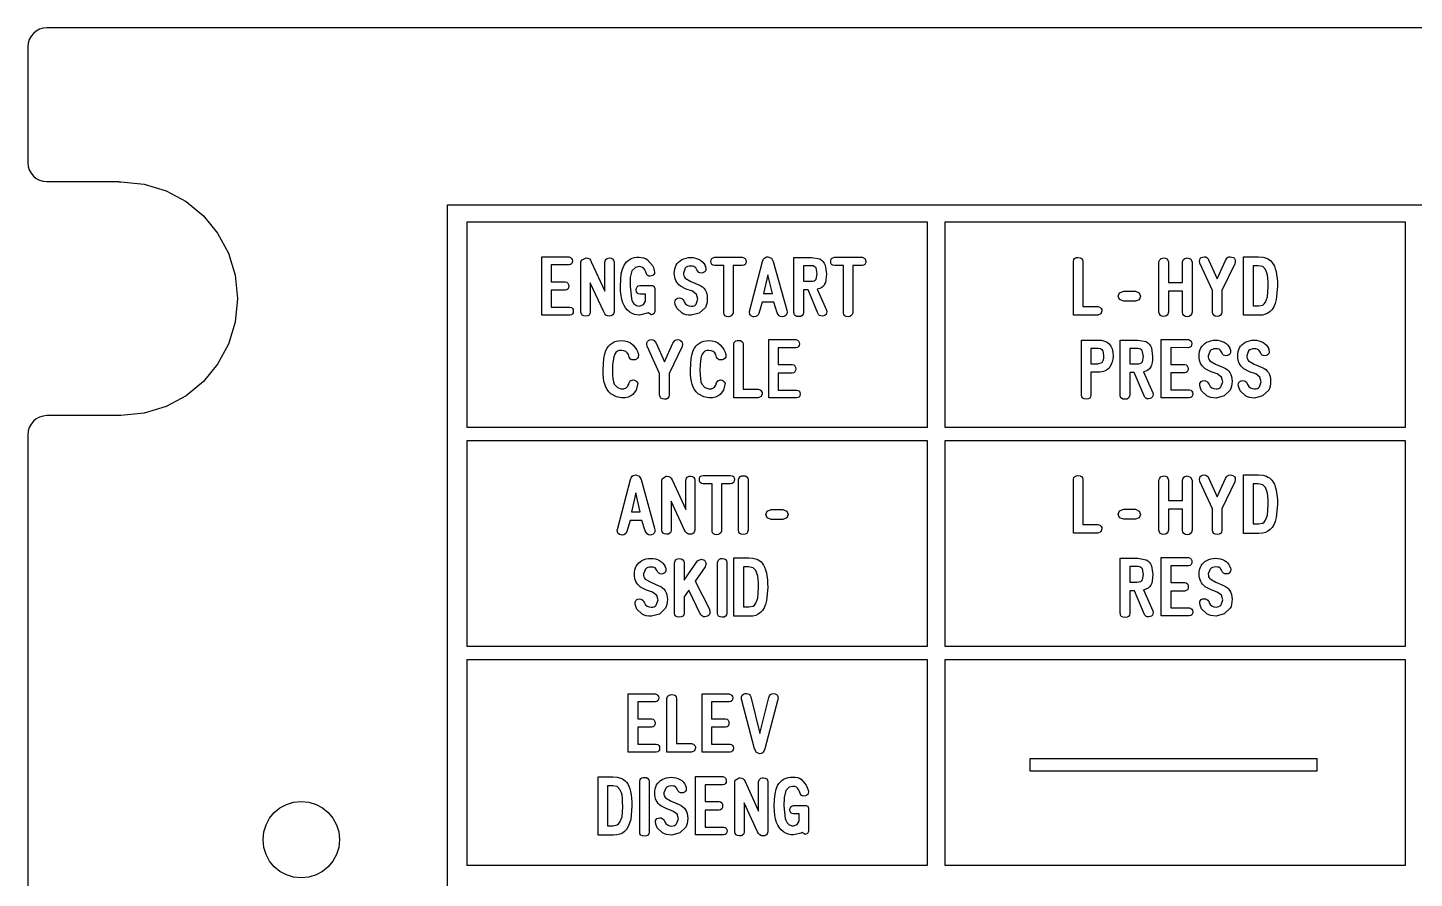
# Model space of a CAD drawing. Extents: x 80 to 225, y -79 to 78.
# Drawn here: x 80 to 152.5, y 33.9 to 78.4 of the extents above; entities that cross this region are included whole.
import ezdxf

# ---------------------------------------------------------------- set-up
doc = ezdxf.new("R2010")
doc.units = 0
doc.layers.add('LAYER_1', color=7, linetype='CONTINUOUS')

msp = doc.modelspace()

# ---------------------------------------------------------------- linework, layer by layer
at = {"layer": 'LAYER_1', "color": 250}
msp.add_lwpolyline([(223.9759, 78.3773), (80.9759, 78.3773), (80.7748, 78.3569), (80.5873, 78.2984), (80.4174, 78.2058), (80.2694, 78.0834), (80.1471, 77.935), (80.0547, 77.7649), (79.9963, 77.5772), (79.9759, 77.3758), (79.9758, 71.3342), (79.9962, 71.1328), (80.0546, 70.945), (80.147, 70.7749), (80.2693, 70.6265), (80.4174, 70.504), (80.5873, 70.4115), (80.7748, 70.3529), (80.9759, 70.3325), (84.7471, 70.3329), (84.7471, 70.3312), (84.8374, 70.3317), (86.0691, 70.2078), (87.2164, 69.8516), (88.2547, 69.2877), (89.1594, 68.5408), (89.9059, 67.6356), (90.4696, 66.5967), (90.8259, 65.4488), (90.9501, 64.2164), (90.8258, 62.9842), (90.4696, 61.8364), (89.9059, 60.7976), (89.1594, 59.8925), (88.2547, 59.1457), (87.2164, 58.5817), (86.0691, 58.2253), (84.8374, 58.101), (84.7474, 58.1024), (84.7471, 58.1014), (80.9759, 58.1014), (80.7748, 58.081), (80.5873, 58.0225), (80.4174, 57.9299), (80.2694, 57.8075), (80.1471, 57.6591), (80.0547, 57.489), (79.9963, 57.3013), (79.9759, 57.0999), (79.9758, -57.5)], dxfattribs=at)
for points in [[(101.9357, 69.1187), (203.0161, 69.1187), (203.0161, -69.3472), (101.9357, -69.3472), (101.9357, 69.1187)], [(102.9594, 68.2396), (127.0183, 68.2396), (127.0183, 57.4852), (102.9594, 57.4852), (102.9594, 68.2396)], [(127.9581, 68.2396), (152.0173, 68.2396), (152.0173, 57.4852), (127.9581, 57.4852), (127.9581, 68.2396)], [(102.9594, 56.7942), (127.0183, 56.7942), (127.0183, 46.04), (102.9594, 46.04), (102.9594, 56.7942)], [(127.9581, 56.7942), (152.0173, 56.7942), (152.0173, 46.04), (127.9581, 46.04), (127.9581, 56.7942)], [(102.9594, 45.3488), (127.0183, 45.3488), (127.0183, 34.5946), (102.9594, 34.5946), (102.9594, 45.3488)], [(127.9581, 45.3488), (152.0173, 45.3488), (152.0173, 34.5946), (127.9581, 34.5946), (127.9581, 45.3488)], [(132.399, 40.1754), (147.399, 40.1754), (147.399, 39.5255), (132.399, 39.5255), (132.399, 40.1754)]]:
    msp.add_lwpolyline(points, close=True, dxfattribs=at)
at = {"layer": 'LAYER_1', "color": 7}
for points in [[(106.8606, 63.3532), (106.8606, 66.4057), (108.2871, 66.4057), (108.3646, 66.3672), (108.4198, 66.3182), (108.4528, 66.2589), (108.4638, 66.1895), (108.4528, 66.1051), (108.4198, 66.0414), (108.3646, 65.9988), (108.2871, 65.9772), (107.3577, 65.9774), (107.3577, 65.1021), (108.0901, 65.1021), (108.169, 65.0777), (108.2254, 65.0304), (108.2593, 64.9602), (108.2706, 64.8672), (108.2593, 64.782), (108.2254, 64.7181), (108.1689, 64.6757), (108.09, 64.6549), (107.3577, 64.6552), (107.3577, 63.7701), (108.3298, 63.7701), (108.4073, 63.7508), (108.4627, 63.71), (108.4959, 63.6475), (108.507, 63.5634), (108.496, 63.4786), (108.4628, 63.4152), (108.4075, 63.3734), (108.3303, 63.3531), (106.8606, 63.3532)], [(110.0976, 63.5243), (109.3977, 65.042), (109.3977, 63.5134), (109.3804, 63.421), (109.3342, 63.3557), (109.2592, 63.3175), (109.1554, 63.3067), (109.0542, 63.3217), (108.9795, 63.3612), (108.9312, 63.4252), (108.9094, 63.5138), (108.9094, 66.1348), (108.9355, 66.2264), (109.1402, 66.3383), (109.1834, 66.3421), (109.2724, 66.3296), (109.3461, 66.2921), (109.4045, 66.2298), (109.4478, 66.1425), (110.1553, 64.6041), (110.1553, 66.1317), (110.1909, 66.2358), (110.2284, 66.2815), (110.2759, 66.3145), (110.3336, 66.3347), (110.4014, 66.3421), (110.494, 66.3297), (110.5649, 66.2905), (110.6141, 66.2245), (110.6416, 66.1316), (110.6417, 63.5134), (110.6079, 63.4148), (110.5726, 63.3694), (110.5276, 63.3364), (110.473, 63.3155), (110.409, 63.3067), (110.3034, 63.3153), (110.2163, 63.3544), (110.1477, 63.4241), (110.0976, 63.5243)], [(112.3739, 63.4517), (111.9715, 63.355), (111.8317, 63.365), (111.7004, 63.3951), (111.5776, 63.4451), (111.4636, 63.5152), (111.3421, 63.6179), (111.2408, 63.7326), (111.1595, 63.8592), (111.0981, 63.9976), (111.0443, 64.1812), (111.006, 64.3838), (110.983, 64.6055), (110.9754, 64.8463), (110.9861, 65.2097), (111.0183, 65.5122), (111.0719, 65.7536), (111.147, 65.9339), (111.2175, 66.0432), (111.2968, 66.1374), (111.385, 66.2163), (111.4821, 66.28), (111.588, 66.3285), (111.7028, 66.3618), (111.8264, 66.3799), (111.9588, 66.3827), (112.0783, 66.3728), (112.1869, 66.3507), (112.2847, 66.3161), (112.372, 66.2689), (112.6459, 65.9512), (112.7, 65.8431), (112.7445, 65.6937), (112.7597, 65.6008), (112.7499, 65.5313), (112.7202, 65.4751), (112.6707, 65.4324), (112.6014, 65.4031), (112.5175, 65.3904), (112.4546, 65.3985), (112.402, 65.4226), (112.3597, 65.4627), (112.3275, 65.5189), (112.2995, 65.6212), (112.2455, 65.7306), (112.1953, 65.8003), (112.1286, 65.8508), (112.0453, 65.8822), (111.9454, 65.8945), (111.7541, 65.8539), (111.5716, 65.6778), (111.482, 65.3193), (111.4801, 64.8685), (111.5488, 64.2226), (111.5733, 64.1341), (111.606, 64.0567), (111.6467, 63.9904), (111.6955, 63.9353), (111.7524, 63.8913), (111.8174, 63.8584), (111.8904, 63.8367), (111.9715, 63.8261), (112.1781, 63.9099), (112.2804, 64.0828), (112.2805, 64.4593), (111.9862, 64.4593), (111.9016, 64.4739), (111.8412, 64.5141), (111.805, 64.5799), (111.7929, 64.6715), (111.805, 64.7636), (111.8414, 64.8327), (111.902, 64.8789), (111.9867, 64.9022), (112.6441, 64.9023), (112.7241, 64.8616), (112.7686, 64.7515), (112.7687, 63.9787), (112.7686, 63.5432), (112.714, 63.4255), (112.5957, 63.3792), (112.426, 63.4815), (112.3739, 63.4517)], [(115.4133, 63.7626), (115.0966, 63.463), (114.6776, 63.3455), (114.5359, 63.3529), (114.4088, 63.3749), (114.2965, 63.4117), (114.199, 63.463), (113.9155, 63.7255), (113.843, 63.9138), (113.8226, 64.0326), (113.8317, 64.1051), (113.8589, 64.1641), (113.9042, 64.2094), (113.9676, 64.2411), (114.0553, 64.2563), (114.1228, 64.2472), (114.1841, 64.2196), (114.2391, 64.1735), (114.288, 64.1088), (114.3121, 64.0459), (114.3746, 63.9472), (114.456, 63.8767), (114.5562, 63.8343), (114.6751, 63.8202), (114.7521, 63.8272), (114.821, 63.8478), (114.8815, 63.8822), (114.9338, 63.9303), (115.0254, 64.1986), (114.9548, 64.437), (114.7387, 64.601), (114.4145, 64.7178), (114.1093, 64.8743), (114.0347, 64.9377), (113.97, 65.0067), (113.9153, 65.0814), (113.8705, 65.1617), (113.8357, 65.2476), (113.8108, 65.3392), (113.7959, 65.4363), (113.7909, 65.5391), (113.7971, 65.6605), (113.8156, 65.7728), (113.8465, 65.8761), (113.8896, 65.9703), (113.9451, 66.0553), (114.0129, 66.1314), (114.0931, 66.1983), (114.1856, 66.2562), (114.2919, 66.3051), (114.4055, 66.3401), (114.5264, 66.3611), (114.6548, 66.3681), (114.7783, 66.3612), (114.8951, 66.3406), (115.0054, 66.3061), (115.1093, 66.2581), (115.1999, 66.1984), (115.278, 66.1266), (115.3433, 66.0428), (115.396, 65.9472), (115.4202, 65.8915), (115.422, 65.8837), (115.4188, 65.8914), (115.4277, 65.8653), (115.4411, 65.7756), (115.4313, 65.7012), (115.4016, 65.6409), (115.3521, 65.5949), (115.2828, 65.5633), (115.2008, 65.5487), (115.1302, 65.5596), (115.069, 65.5917), (115.0172, 65.6451), (114.9751, 65.7198), (114.9122, 65.8335), (114.8706, 65.8703), (114.8152, 65.8966), (114.7459, 65.9123), (114.6624, 65.9175), (114.5676, 65.9106), (114.486, 65.8899), (114.4175, 65.8555), (114.3623, 65.8075), (114.2695, 65.5564), (114.2716, 65.4768), (114.2872, 65.4058), (114.3164, 65.3435), (114.3592, 65.2899), (114.6548, 65.1203), (115.0706, 64.9455), (115.1745, 64.8935), (115.2646, 64.8307), (115.3407, 64.7571), (115.403, 64.6728), (115.4514, 64.5778), (115.486, 64.472), (115.5067, 64.3556), (115.5136, 64.2284), (115.5073, 64.0839), (115.4885, 63.9581), (115.4571, 63.851), (115.4133, 63.7626)], [(116.8688, 65.9424), (116.8688, 63.4652), (116.8238, 63.3807), (116.7669, 63.3207), (116.6982, 63.2854), (116.6177, 63.2748), (116.5191, 63.2895), (116.4452, 63.3261), (116.396, 63.3845), (116.3717, 63.465), (116.3718, 65.9424), (115.8989, 65.9424), (115.815, 65.9642), (115.7549, 66.0097), (115.7188, 66.0787), (115.7068, 66.171), (115.7189, 66.2526), (115.755, 66.3149), (115.8149, 66.3579), (115.8988, 66.3814), (117.3437, 66.3815), (117.4293, 66.3589), (117.4905, 66.3149), (117.5272, 66.2497), (117.5395, 66.1635), (117.5273, 66.0739), (117.4905, 66.0072), (117.4293, 65.9633), (117.3437, 65.9423), (116.8688, 65.9424)], [(119.1731, 63.4841), (118.9985, 64.0269), (118.3855, 64.0269), (118.2178, 63.4478), (118.1753, 63.3681), (118.1205, 63.3111), (118.0532, 63.2768), (117.9736, 63.2654), (117.9145, 63.2711), (117.8289, 63.3001), (117.7677, 63.3479), (117.731, 63.4145), (117.7187, 63.4999), (117.7244, 63.5521), (118.4059, 66.1655), (118.458, 66.2822), (118.502, 66.335), (118.554, 66.3731), (118.6138, 66.3966), (118.6817, 66.4056), (118.8686, 66.3396), (118.9646, 66.1654), (119.6722, 63.6206), (119.6874, 63.5184), (119.6763, 63.4314), (119.6431, 63.3621), (119.5876, 63.3105), (119.51, 63.2767), (119.4299, 63.2654), (119.3477, 63.2791), (119.2775, 63.3202), (119.2192, 63.3885), (119.1731, 63.4841)], [(121.2996, 63.4573), (120.7834, 64.6717), (120.5449, 64.6734), (120.5451, 63.4948), (120.5225, 63.4002), (120.4749, 63.3327), (120.4023, 63.2922), (120.3046, 63.2787), (120.191, 63.2922), (120.1102, 63.3327), (120.0822, 63.363), (120.0625, 63.4002), (120.051, 63.4441), (120.0478, 63.4948), (120.0478, 66.3741), (120.9696, 66.3741), (121.398, 66.2919), (121.4846, 66.2359), (121.5601, 66.1629), (121.6244, 66.0729), (121.6777, 65.9658), (121.7444, 65.517), (121.7383, 65.3433), (121.7202, 65.1938), (121.69, 65.0685), (121.6478, 64.9676), (121.584, 64.8781), (121.4991, 64.8048), (121.393, 64.7477), (121.2658, 64.707), (121.264, 64.7128), (121.7521, 63.6176), (121.7629, 63.5335), (121.7538, 63.4565), (121.7267, 63.3948), (121.6814, 63.3485), (121.6179, 63.3175), (121.5194, 63.3009), (121.4485, 63.3108), (121.3883, 63.3401), (121.3386, 63.3889), (121.2996, 63.4573)], [(123.1315, 65.9424), (123.1315, 63.4652), (123.0865, 63.3807), (123.0296, 63.3207), (122.9609, 63.2854), (122.8804, 63.2748), (122.7818, 63.2895), (122.7079, 63.3261), (122.6587, 63.3845), (122.6344, 63.465), (122.6344, 65.9424), (122.1616, 65.9424), (122.0777, 65.9642), (122.0176, 66.0097), (121.9815, 66.0787), (121.9695, 66.171), (121.9816, 66.2526), (122.0177, 66.3149), (122.0776, 66.3579), (122.1615, 66.3814), (123.6066, 66.3815), (123.6921, 66.3589), (123.7532, 66.3149), (123.7899, 66.2497), (123.8022, 66.1635), (123.7899, 66.0739), (123.7532, 66.0072), (123.692, 65.9633), (123.6064, 65.9423), (123.1315, 65.9424)], [(134.6574, 63.3592), (134.6574, 66.1637), (134.691, 66.266), (134.727, 66.3108), (134.7738, 66.3427), (134.8314, 66.3619), (134.8995, 66.3683), (135.007, 66.3564), (135.0852, 66.3183), (135.1342, 66.2541), (135.1544, 66.1637), (135.1545, 63.8117), (135.9331, 63.8117), (136.0392, 63.7798), (136.0857, 63.7453), (136.1193, 63.7009), (136.1398, 63.6467), (136.1473, 63.5829), (136.0882, 63.4289), (135.9331, 63.359), (134.6574, 63.3592)], [(140.3664, 63.5174), (140.3664, 64.6052), (139.6362, 64.6052), (139.6362, 63.5174), (139.6004, 63.4054), (139.5641, 63.3557), (139.5179, 63.3197), (139.4618, 63.2978), (139.3957, 63.2898), (139.2931, 63.3026), (139.2157, 63.3447), (139.1636, 63.416), (139.137, 63.5167), (139.1371, 66.1358), (139.1726, 66.2418), (139.2104, 66.2876), (139.2589, 66.321), (139.3182, 66.3418), (139.3881, 66.3499), (139.4826, 66.338), (139.5554, 66.2984), (139.6066, 66.231), (139.636, 66.1358), (139.6362, 65.0595), (140.3664, 65.0595), (140.3664, 66.1358), (140.4058, 66.2418), (140.4448, 66.2876), (140.4931, 66.321), (140.5507, 66.3418), (140.6175, 66.3499), (140.7828, 66.2914), (140.8635, 66.1358), (140.8637, 63.5174), (140.8395, 63.4097), (140.7911, 63.3328), (140.7183, 63.2867), (140.6213, 63.2713), (140.5154, 63.2868), (140.4377, 63.3329), (140.388, 63.4097), (140.3664, 63.5174)], [(142.4274, 64.6348), (142.4274, 63.5186), (142.405, 63.4193), (142.3566, 63.3484), (142.2821, 63.3058), (142.1813, 63.2916), (142.0771, 63.3066), (142.0005, 63.3493), (141.9516, 63.42), (141.9302, 63.5186), (141.9303, 64.6348), (141.2725, 66.0652), (141.2558, 66.1714), (141.2657, 66.2496), (141.2954, 66.3126), (141.3448, 66.3604), (141.4141, 66.3931), (141.505, 66.4079), (141.5821, 66.3959), (141.6471, 66.3598), (141.7002, 66.2997), (141.7414, 66.2158), (142.1877, 65.2547), (142.6193, 66.2158), (142.6632, 66.2998), (142.7185, 66.3598), (142.7852, 66.3959), (142.8634, 66.4079), (142.9543, 66.3931), (143.0286, 66.3593), (143.0816, 66.3098), (143.1134, 66.2446), (143.124, 66.1637), (143.1031, 66.0441), (142.4274, 64.6348)], [(145.2728, 64.1768), (145.2116, 63.9715), (145.1377, 63.7973), (145.0513, 63.6541), (144.9522, 63.5421), (144.8368, 63.4579), (144.7002, 63.3978), (144.5426, 63.3617), (144.3642, 63.3496), (143.5597, 63.3497), (143.5597, 66.4039), (144.3346, 66.4039), (144.5591, 66.3864), (144.7521, 66.3338), (144.8368, 66.2943), (144.9137, 66.2461), (144.9827, 66.189), (145.0438, 66.1231), (145.1111, 66.0262), (145.1694, 65.9118), (145.2187, 65.7799), (145.259, 65.6305), (145.2903, 65.4637), (145.3126, 65.2793), (145.326, 65.0774), (145.3305, 64.858), (145.2728, 64.1768)], [(118.6857, 65.4682), (118.4544, 64.4795), (118.9221, 64.4795), (118.6857, 65.4682)], [(121.2041, 65.8248), (121.1593, 65.871), (121.1069, 65.9042), (121.0468, 65.9241), (120.9791, 65.9308), (120.5451, 65.9308), (120.5451, 65.126), (120.9176, 65.126), (121.0171, 65.1332), (121.0985, 65.155), (121.1615, 65.1911), (121.206, 65.2416), (121.2581, 65.517), (121.2041, 65.8248)], [(144.7852, 65.5607), (144.705, 65.7391), (144.567, 65.8916), (144.3286, 65.931), (144.0568, 65.931), (144.0568, 63.845), (144.3358, 63.845), (144.5632, 63.8829), (144.6376, 63.9394), (144.7011, 64.0309), (144.8162, 64.3069), (144.8518, 64.8357), (144.8477, 65.0856), (144.8352, 65.2897), (144.8143, 65.4481), (144.7852, 65.5607)], [(137.296, 64.0839), (137.078, 64.1677), (137.0017, 64.3482), (137.0742, 64.5199), (137.296, 64.6126), (137.905, 64.6071), (138.1078, 64.5153), (138.1733, 64.3405), (138.1046, 64.1619), (137.905, 64.0838), (137.296, 64.0839)], [(111.6204, 59.213), (111.5129, 59.1316), (111.3775, 59.0734), (111.2139, 59.0384), (111.0221, 59.0267), (110.7634, 59.0788), (110.4691, 59.2371), (110.3632, 59.3426), (110.2746, 59.4616), (110.203, 59.594), (110.1487, 59.7399), (110.1123, 59.8885), (110.0868, 60.0602), (110.0722, 60.2552), (110.0686, 60.4735), (110.0781, 60.8123), (110.1045, 61.0962), (110.1479, 61.3253), (110.2085, 61.4995), (110.275, 61.6235), (110.3515, 61.731), (110.4379, 61.8219), (110.5343, 61.8962), (110.6407, 61.954), (110.7571, 61.9953), (110.8836, 62.0201), (111.0202, 62.0283), (111.191, 62.0145), (111.3477, 61.973), (111.4901, 61.9037), (111.6184, 61.8065), (111.7281, 61.6875), (111.8137, 61.5572), (111.8751, 61.4158), (111.9121, 61.2631), (111.907, 61.1664), (111.8701, 61.1014), (111.8155, 61.0549), (111.7433, 61.027), (111.6534, 61.0177), (111.5688, 61.0266), (111.5027, 61.0535), (111.4553, 61.0981), (111.4264, 61.1606), (111.3889, 61.2929), (111.3318, 61.3868), (111.2528, 61.455), (111.1521, 61.4974), (111.0298, 61.5141), (110.9139, 61.5046), (110.8161, 61.4685), (110.7363, 61.406), (110.6744, 61.3171), (110.623, 61.1783), (110.5863, 60.9915), (110.5642, 60.7565), (110.5568, 60.4735), (110.5628, 60.2301), (110.5806, 60.0291), (110.6102, 59.8706), (110.6515, 59.7545), (110.8117, 59.5778), (111.0183, 59.4958), (111.1586, 59.5116), (111.2697, 59.5588), (111.3142, 59.5942), (111.3515, 59.6375), (111.3815, 59.6886), (111.4042, 59.7476), (111.408, 59.7399), (111.415, 59.7901), (111.4862, 59.9128), (111.6387, 59.9649), (111.7136, 59.9543), (111.778, 59.9224), (111.8318, 59.8689), (111.8752, 59.7939), (111.7875, 59.4399), (111.6204, 59.213)], [(113.5204, 60.3006), (113.5204, 59.1845), (113.498, 59.0852), (113.4496, 59.0142), (113.3751, 58.9715), (113.2743, 58.9573), (113.1701, 58.9723), (113.0935, 59.015), (113.0446, 59.0857), (113.0232, 59.1843), (113.0233, 60.3006), (112.3654, 61.7309), (112.3488, 61.8371), (112.3587, 61.9153), (112.3884, 61.9783), (112.4378, 62.0261), (112.5071, 62.0589), (112.598, 62.0736), (112.6751, 62.0616), (112.7401, 62.0255), (112.7932, 61.9654), (112.8344, 61.8815), (113.2807, 60.9204), (113.7123, 61.8815), (113.7562, 61.9655), (113.8115, 62.0255), (113.8782, 62.0616), (113.9564, 62.0736), (114.0473, 62.0589), (114.1216, 62.025), (114.1746, 61.9755), (114.2064, 61.9102), (114.217, 61.8293), (114.1961, 61.7098), (113.5204, 60.3006)], [(116.1928, 59.213), (116.0853, 59.1316), (115.9499, 59.0734), (115.7863, 59.0384), (115.5945, 59.0267), (115.3358, 59.0788), (115.0415, 59.2371), (114.9357, 59.3426), (114.847, 59.4616), (114.7755, 59.594), (114.7211, 59.7399), (114.6847, 59.8885), (114.6592, 60.0602), (114.6446, 60.2552), (114.641, 60.4735), (114.6505, 60.8123), (114.6769, 61.0962), (114.7203, 61.3253), (114.7809, 61.4995), (114.8474, 61.6235), (114.9239, 61.731), (115.0103, 61.8219), (115.1067, 61.8962), (115.2131, 61.954), (115.3295, 61.9953), (115.456, 62.0201), (115.5926, 62.0283), (115.7634, 62.0145), (115.9201, 61.973), (116.0626, 61.9037), (116.1908, 61.8065), (116.3005, 61.6875), (116.3861, 61.5572), (116.4475, 61.4158), (116.4845, 61.2631), (116.4794, 61.1664), (116.4425, 61.1014), (116.3879, 61.0549), (116.3157, 61.027), (116.2258, 61.0177), (116.1411, 61.0266), (116.0751, 61.0535), (116.0277, 61.0981), (115.9988, 61.1606), (115.9613, 61.2929), (115.9042, 61.3868), (115.8252, 61.455), (115.7245, 61.4974), (115.6022, 61.5141), (115.4864, 61.5046), (115.3885, 61.4685), (115.3087, 61.406), (115.2468, 61.3171), (115.1954, 61.1783), (115.1587, 60.9915), (115.1366, 60.7565), (115.1292, 60.4735), (115.1352, 60.2301), (115.153, 60.0291), (115.1826, 59.8706), (115.2239, 59.7545), (115.3841, 59.5778), (115.5907, 59.4958), (115.7311, 59.5116), (115.8421, 59.5588), (115.8867, 59.5942), (115.9239, 59.6375), (115.9539, 59.6886), (115.9766, 59.7476), (115.9804, 59.7399), (115.9874, 59.7901), (116.0586, 59.9128), (116.2111, 59.9649), (116.286, 59.9543), (116.3504, 59.9224), (116.4042, 59.8689), (116.4476, 59.7939), (116.3599, 59.4399), (116.1928, 59.213)], [(116.8946, 59.0249), (116.8946, 61.8293), (116.9282, 61.9317), (116.9642, 61.9765), (117.011, 62.0085), (117.0685, 62.0277), (117.1367, 62.0341), (117.2441, 62.0221), (117.3223, 61.9839), (117.3714, 61.9197), (117.3916, 61.8293), (117.3917, 59.4775), (118.1704, 59.4775), (118.2764, 59.4455), (118.3229, 59.411), (118.3564, 59.3666), (118.377, 59.3124), (118.3845, 59.2486), (118.3254, 59.0946), (118.1703, 59.0248), (116.8946, 59.0249)], [(118.7266, 59.0249), (118.7266, 62.0774), (120.1532, 62.0774), (120.2306, 62.0388), (120.2857, 61.9899), (120.3187, 61.9306), (120.3297, 61.8612), (120.3188, 61.7768), (120.2857, 61.7131), (120.2305, 61.6705), (120.153, 61.6489), (119.2237, 61.6491), (119.2237, 60.7738), (119.9559, 60.7738), (120.0349, 60.7494), (120.0913, 60.7021), (120.1252, 60.6319), (120.1365, 60.5389), (120.1252, 60.4537), (120.0913, 60.3899), (120.0348, 60.3474), (119.9559, 60.3266), (119.2237, 60.3269), (119.2237, 59.4417), (120.1956, 59.4417), (120.2732, 59.4225), (120.3286, 59.3816), (120.3618, 59.3192), (120.3729, 59.2351), (120.3619, 59.1503), (120.3287, 59.0869), (120.2734, 59.0451), (120.1962, 59.0248), (118.7266, 59.0249)], [(136.5665, 60.6475), (136.5173, 60.5815), (136.4597, 60.5244), (136.3938, 60.476), (136.3197, 60.4365), (136.2373, 60.4058), (136.1467, 60.3839), (136.0479, 60.3708), (135.9409, 60.3664), (135.5793, 60.3665), (135.5793, 59.172), (135.56, 59.0807), (135.5116, 59.0155), (135.4343, 58.9764), (135.3281, 58.9634), (135.2241, 58.9764), (135.1484, 59.0155), (135.101, 59.0806), (135.082, 59.1719), (135.082, 62.0517), (135.9186, 62.0517), (136.1181, 62.0393), (136.2881, 62.002), (136.4286, 61.9399), (136.5397, 61.8531), (136.624, 61.7384), (136.6842, 61.5923), (136.7203, 61.4149), (136.7323, 61.206), (136.722, 61.0588), (136.6909, 60.9167), (136.639, 60.7796), (136.5665, 60.6475)], [(138.3604, 59.1352), (137.8443, 60.3493), (137.6057, 60.3511), (137.6058, 59.1727), (137.5833, 59.0779), (137.5357, 59.0103), (137.4631, 58.9698), (137.3654, 58.9563), (137.2518, 58.9699), (137.171, 59.0104), (137.143, 59.0408), (137.1233, 59.0779), (137.1118, 59.1219), (137.1086, 59.1726), (137.1087, 62.0517), (138.0304, 62.0517), (138.4588, 61.9696), (138.5454, 61.9135), (138.6209, 61.8406), (138.6852, 61.7506), (138.7385, 61.6435), (138.8052, 61.1947), (138.7992, 61.021), (138.781, 60.8715), (138.7508, 60.7463), (138.7086, 60.6453), (138.6447, 60.5558), (138.5598, 60.4825), (138.4538, 60.4254), (138.3266, 60.3847), (138.3247, 60.3906), (138.8129, 59.2953), (138.8237, 59.2113), (138.8147, 59.1342), (138.7875, 59.0725), (138.7422, 59.0262), (138.6787, 58.9952), (138.5802, 58.9786), (138.5094, 58.9885), (138.4491, 59.0178), (138.3995, 59.0667), (138.3604, 59.1352)], [(139.2522, 59.0309), (139.2522, 62.0833), (140.6788, 62.0833), (140.7562, 62.0448), (140.8113, 61.9958), (140.8443, 61.9366), (140.8553, 61.8672), (140.8444, 61.7827), (140.8113, 61.719), (140.7561, 61.6764), (140.6786, 61.6548), (139.7493, 61.655), (139.7493, 60.7796), (140.4815, 60.7796), (140.5605, 60.7552), (140.6169, 60.708), (140.6508, 60.6379), (140.6621, 60.5449), (140.6509, 60.4598), (140.617, 60.3959), (140.5605, 60.3534), (140.4815, 60.3326), (139.7493, 60.3327), (139.7493, 59.4478), (140.7212, 59.4478), (140.7988, 59.4285), (140.8542, 59.3877), (140.8874, 59.3252), (140.8985, 59.2411), (140.8875, 59.1562), (140.8543, 59.0928), (140.799, 59.051), (140.7218, 59.0307), (139.2522, 59.0309)], [(142.8564, 59.4403), (142.5399, 59.1407), (142.1209, 59.0232), (141.9792, 59.0306), (141.8521, 59.0526), (141.7398, 59.0894), (141.6423, 59.1407), (141.3588, 59.4032), (141.2863, 59.5915), (141.2659, 59.7103), (141.275, 59.7828), (141.3022, 59.8418), (141.3475, 59.8872), (141.4109, 59.9189), (141.4986, 59.934), (141.5661, 59.9249), (141.6274, 59.8973), (141.6824, 59.8512), (141.7313, 59.7865), (141.7554, 59.7236), (141.8179, 59.6249), (141.8993, 59.5544), (141.9995, 59.5121), (142.1184, 59.498), (142.1954, 59.5049), (142.2643, 59.5256), (142.3248, 59.56), (142.3771, 59.608), (142.4687, 59.8763), (142.3981, 60.1147), (142.182, 60.2787), (141.8578, 60.3955), (141.5526, 60.552), (141.478, 60.6154), (141.4133, 60.6844), (141.3586, 60.7591), (141.3138, 60.8394), (141.279, 60.9253), (141.2541, 61.0169), (141.2392, 61.114), (141.2342, 61.2168), (141.2404, 61.3382), (141.2589, 61.4505), (141.2898, 61.5537), (141.3329, 61.6479), (141.3884, 61.733), (141.4562, 61.8091), (141.5364, 61.8761), (141.6289, 61.934), (141.7351, 61.9828), (141.8487, 62.0178), (141.9697, 62.0388), (142.0981, 62.0458), (142.2216, 62.0389), (142.3385, 62.0182), (142.4488, 61.9838), (142.5526, 61.9358), (142.6432, 61.8761), (142.7213, 61.8043), (142.7866, 61.7206), (142.8393, 61.6249), (142.8636, 61.5693), (142.8653, 61.5614), (142.8621, 61.5691), (142.871, 61.5429), (142.8844, 61.4533), (142.8745, 61.379), (142.8448, 61.3187), (142.7953, 61.2726), (142.7261, 61.241), (142.6441, 61.2264), (142.5735, 61.2372), (142.5123, 61.2693), (142.4605, 61.3228), (142.4184, 61.3975), (142.3555, 61.5112), (142.3139, 61.548), (142.2585, 61.5742), (142.1892, 61.59), (142.1057, 61.5952), (142.0109, 61.5883), (141.9293, 61.5677), (141.8608, 61.5332), (141.8056, 61.4852), (141.7128, 61.2341), (141.7149, 61.1545), (141.7305, 61.0835), (141.7597, 61.0211), (141.8025, 60.9676), (142.0981, 60.798), (142.5139, 60.6233), (142.6178, 60.5712), (142.7079, 60.5084), (142.784, 60.4348), (142.8463, 60.3505), (142.8947, 60.2555), (142.9293, 60.1498), (142.95, 60.0333), (142.9569, 59.9062), (142.9506, 59.7615), (142.9317, 59.6357), (142.9003, 59.5287), (142.8564, 59.4403)], [(144.8753, 59.4403), (144.5588, 59.1407), (144.1398, 59.0232), (143.9981, 59.0306), (143.871, 59.0526), (143.7587, 59.0894), (143.6612, 59.1407), (143.3777, 59.4032), (143.3052, 59.5915), (143.2848, 59.7103), (143.2939, 59.7828), (143.3211, 59.8418), (143.3664, 59.8872), (143.4298, 59.9189), (143.5175, 59.934), (143.585, 59.9249), (143.6463, 59.8973), (143.7013, 59.8512), (143.7502, 59.7865), (143.7743, 59.7236), (143.8368, 59.6249), (143.9182, 59.5544), (144.0184, 59.5121), (144.1373, 59.498), (144.2143, 59.5049), (144.2832, 59.5256), (144.3437, 59.56), (144.396, 59.608), (144.4876, 59.8763), (144.417, 60.1147), (144.2009, 60.2787), (143.8767, 60.3955), (143.5715, 60.552), (143.4969, 60.6154), (143.4322, 60.6844), (143.3775, 60.7591), (143.3327, 60.8394), (143.2979, 60.9253), (143.273, 61.0169), (143.2581, 61.114), (143.2531, 61.2168), (143.2593, 61.3382), (143.2778, 61.4505), (143.3087, 61.5537), (143.3518, 61.6479), (143.4073, 61.733), (143.4751, 61.8091), (143.5553, 61.8761), (143.6478, 61.934), (143.754, 61.9828), (143.8676, 62.0178), (143.9886, 62.0388), (144.117, 62.0458), (144.2405, 62.0389), (144.3574, 62.0182), (144.4677, 61.9838), (144.5715, 61.9358), (144.662, 61.8761), (144.7401, 61.8043), (144.8055, 61.7206), (144.8582, 61.6249), (144.8825, 61.5693), (144.8842, 61.5614), (144.881, 61.5691), (144.8899, 61.5429), (144.9033, 61.4533), (144.8935, 61.379), (144.8638, 61.3187), (144.8143, 61.2726), (144.745, 61.241), (144.663, 61.2264), (144.5924, 61.2372), (144.5312, 61.2693), (144.4794, 61.3228), (144.4373, 61.3975), (144.3744, 61.5112), (144.3328, 61.548), (144.2774, 61.5742), (144.2081, 61.59), (144.1246, 61.5952), (144.0298, 61.5883), (143.9482, 61.5677), (143.8797, 61.5332), (143.8245, 61.4852), (143.7317, 61.2341), (143.7338, 61.1545), (143.7494, 61.0835), (143.7786, 61.0211), (143.8214, 60.9676), (144.117, 60.798), (144.5328, 60.6233), (144.6367, 60.5712), (144.7268, 60.5084), (144.8029, 60.4348), (144.8652, 60.3505), (144.9136, 60.2555), (144.9482, 60.1498), (144.9689, 60.0333), (144.9758, 59.9062), (144.9695, 59.7615), (144.9506, 59.6357), (144.9192, 59.5287), (144.8753, 59.4403)], [(136.2371, 61.3999), (136.2142, 61.4664), (136.1806, 61.5205), (136.1364, 61.5624), (136.082, 61.5919), (135.937, 61.6066), (135.5793, 61.6066), (135.5793, 60.8097), (135.9448, 60.8097), (136.1621, 60.8749), (136.203, 60.9409), (136.2322, 61.018), (136.2497, 61.1063), (136.2555, 61.206), (136.2371, 61.3999)], [(138.265, 61.5023), (138.2201, 61.5487), (138.1676, 61.5819), (138.1076, 61.6018), (138.0399, 61.6085), (137.6058, 61.6086), (137.6058, 60.8037), (137.9782, 60.8037), (138.0779, 60.8109), (138.1593, 60.8327), (138.2223, 60.8688), (138.2668, 60.9193), (138.3189, 61.1947), (138.265, 61.5023)], [(112.2634, 52.0813), (112.0886, 52.6241), (111.4758, 52.6241), (111.3079, 52.045), (111.2655, 51.9652), (111.2106, 51.9082), (111.1434, 51.874), (111.0638, 51.8626), (111.0047, 51.8683), (110.9191, 51.8973), (110.8579, 51.9451), (110.8212, 52.0117), (110.8089, 52.0971), (110.8146, 52.1493), (111.4961, 54.7627), (111.5482, 54.8794), (111.5922, 54.9322), (111.6441, 54.9703), (111.704, 54.9938), (111.7719, 55.0028), (111.9588, 54.9368), (112.0548, 54.7626), (112.7624, 52.2178), (112.7776, 52.1156), (112.7666, 52.0286), (112.7333, 51.9593), (112.6778, 51.9077), (112.6002, 51.8739), (112.5201, 51.8626), (112.4379, 51.8763), (112.3677, 51.9174), (112.3095, 51.9857), (112.2634, 52.0813)], [(114.3263, 52.1215), (113.6264, 53.6392), (113.6264, 52.1106), (113.609, 52.0182), (113.5628, 51.9529), (113.4878, 51.9147), (113.384, 51.9039), (113.2828, 51.9189), (113.2081, 51.9584), (113.1598, 52.0224), (113.138, 52.111), (113.138, 54.732), (113.1641, 54.8236), (113.3688, 54.9355), (113.412, 54.9393), (113.501, 54.9268), (113.5747, 54.8893), (113.6331, 54.827), (113.6764, 54.7397), (114.384, 53.2013), (114.384, 54.7288), (114.4195, 54.833), (114.4571, 54.8787), (114.5046, 54.9117), (114.5622, 54.9319), (114.63, 54.9393), (114.7226, 54.9269), (114.7935, 54.8877), (114.8427, 54.8217), (114.8702, 54.7288), (114.8704, 52.1106), (114.8365, 52.012), (114.8012, 51.9667), (114.7562, 51.9336), (114.7016, 51.9127), (114.6376, 51.9039), (114.532, 51.9125), (114.4449, 51.9516), (114.3764, 52.0213), (114.3263, 52.1215)], [(116.2612, 54.5395), (116.2612, 52.0623), (116.2161, 51.9778), (116.1592, 51.9179), (116.0905, 51.8826), (116.01, 51.872), (115.9114, 51.8867), (115.8375, 51.9233), (115.7883, 51.9817), (115.764, 52.0622), (115.7641, 54.5395), (115.2913, 54.5395), (115.2074, 54.5614), (115.1473, 54.6069), (115.1112, 54.6759), (115.0991, 54.7682), (115.1112, 54.8498), (115.1472, 54.9121), (115.2072, 54.9551), (115.2911, 54.9786), (116.7361, 54.9787), (116.8217, 54.9561), (116.8829, 54.9122), (116.9196, 54.847), (116.9318, 54.7607), (116.9196, 54.6711), (116.8828, 54.6044), (116.8216, 54.5605), (116.736, 54.5395), (116.2612, 54.5395)], [(117.1518, 52.1088), (117.1518, 54.7453), (117.1796, 54.8534), (117.2157, 54.9008), (117.2648, 54.935), (117.3265, 54.9559), (117.4009, 54.9635), (117.5024, 54.9506), (117.5775, 54.9099), (117.6262, 54.8415), (117.6488, 54.7453), (117.6489, 52.1088), (117.6237, 52.0119), (117.574, 51.9436), (117.4997, 51.9038), (117.4009, 51.8925), (117.2906, 51.9082), (117.2122, 51.9494), (117.1659, 52.0162), (117.1518, 52.1088)], [(134.6574, 51.9594), (134.6574, 54.7639), (134.691, 54.8661), (134.727, 54.9109), (134.7738, 54.9428), (134.8314, 54.962), (134.8995, 54.9684), (135.007, 54.9565), (135.0852, 54.9184), (135.1342, 54.8542), (135.1544, 54.7638), (135.1545, 52.4118), (135.9331, 52.4118), (136.0392, 52.3799), (136.0857, 52.3455), (136.1193, 52.3011), (136.1398, 52.2468), (136.1473, 52.1829), (136.0882, 52.0291), (135.9331, 51.9591), (134.6574, 51.9594)], [(140.3664, 52.1176), (140.3664, 53.2053), (139.6362, 53.2053), (139.6362, 52.1176), (139.6004, 52.0056), (139.5641, 51.9559), (139.5179, 51.9199), (139.4618, 51.8979), (139.3957, 51.8899), (139.2931, 51.9027), (139.2157, 51.9448), (139.1636, 52.0162), (139.137, 52.1169), (139.1371, 54.7361), (139.1726, 54.8419), (139.2104, 54.8877), (139.2589, 54.9211), (139.3182, 54.9419), (139.3881, 54.9501), (139.4826, 54.9382), (139.5554, 54.8985), (139.6066, 54.8311), (139.636, 54.7359), (139.6362, 53.6597), (140.3664, 53.6597), (140.3664, 54.7361), (140.4058, 54.8419), (140.4448, 54.8877), (140.4931, 54.9211), (140.5507, 54.9419), (140.6175, 54.9501), (140.7828, 54.8915), (140.8635, 54.7359), (140.8637, 52.1176), (140.8395, 52.0099), (140.7911, 51.933), (140.7183, 51.8868), (140.6213, 51.8714), (140.5154, 51.8868), (140.4377, 51.933), (140.388, 52.0099), (140.3664, 52.1176)], [(142.4274, 53.2351), (142.4274, 52.1188), (142.405, 52.0195), (142.3566, 51.9486), (142.2821, 51.906), (142.1813, 51.8918), (142.0771, 51.9068), (142.0005, 51.9495), (141.9516, 52.0202), (141.9302, 52.1187), (141.9303, 53.2351), (141.2725, 54.6653), (141.2558, 54.7714), (141.2657, 54.8496), (141.2954, 54.9126), (141.3448, 54.9605), (141.4141, 54.9932), (141.505, 55.008), (141.5821, 54.996), (141.6471, 54.9599), (141.7002, 54.8998), (141.7414, 54.8159), (142.1877, 53.8548), (142.6193, 54.8159), (142.6632, 54.8999), (142.7185, 54.96), (142.7852, 54.996), (142.8634, 55.008), (142.9543, 54.9932), (143.0286, 54.9593), (143.0816, 54.9098), (143.1134, 54.8446), (143.124, 54.7638), (143.1031, 54.6442), (142.4274, 53.2351)], [(145.2728, 52.7766), (145.2116, 52.5714), (145.1377, 52.3972), (145.0513, 52.2542), (144.9522, 52.1423), (144.8368, 52.058), (144.7002, 51.9979), (144.5426, 51.9617), (144.3642, 51.9497), (143.5597, 51.9498), (143.5597, 55.0041), (144.3346, 55.0041), (144.5591, 54.9866), (144.7521, 54.934), (144.8368, 54.8945), (144.9137, 54.8462), (144.9827, 54.7891), (145.0438, 54.7232), (145.1111, 54.6263), (145.1694, 54.5119), (145.2187, 54.38), (145.259, 54.2306), (145.2903, 54.0638), (145.3126, 53.8794), (145.326, 53.6776), (145.3305, 53.4582), (145.2728, 52.7766)], [(144.7852, 54.1605), (144.705, 54.3392), (144.567, 54.4918), (144.3286, 54.5311), (144.0568, 54.5312), (144.0568, 52.4448), (144.3358, 52.4448), (144.5632, 52.4829), (144.6376, 52.5396), (144.7011, 52.631), (144.8162, 52.9069), (144.8518, 53.4358), (144.8477, 53.6858), (144.8352, 53.8898), (144.8143, 54.0481), (144.7852, 54.1605)], [(111.7758, 54.0654), (111.5445, 53.0767), (112.0123, 53.0767), (111.7758, 54.0654)], [(118.8635, 52.675), (118.6455, 52.7589), (118.5692, 52.9393), (118.6417, 53.1111), (118.8635, 53.2038), (119.4725, 53.1982), (119.6753, 53.1066), (119.7408, 52.9317), (119.6721, 52.7531), (119.4725, 52.675), (118.8635, 52.675)], [(137.296, 52.684), (137.078, 52.7677), (137.0017, 52.9483), (137.0742, 53.12), (137.296, 53.2127), (137.905, 53.2071), (138.1078, 53.1154), (138.1733, 52.9406), (138.1046, 52.7621), (137.905, 52.6839), (137.296, 52.684)], [(113.3265, 48.0315), (113.0099, 47.7319), (112.5909, 47.6144), (112.4491, 47.6218), (112.3221, 47.6439), (112.2098, 47.6806), (112.1123, 47.7319), (111.8288, 47.9944), (111.7563, 48.1827), (111.7359, 48.3015), (111.745, 48.374), (111.7722, 48.433), (111.8175, 48.4784), (111.8809, 48.5101), (111.9686, 48.5252), (112.0361, 48.5161), (112.0974, 48.4885), (112.1524, 48.4424), (112.2013, 48.3777), (112.2254, 48.3148), (112.2879, 48.216), (112.3693, 48.1455), (112.4695, 48.1032), (112.5884, 48.0891), (112.6655, 48.096), (112.7343, 48.1167), (112.7948, 48.1511), (112.8471, 48.1992), (112.9387, 48.4675), (112.8681, 48.7059), (112.652, 48.8699), (112.3278, 48.9867), (112.0226, 49.1432), (111.948, 49.2066), (111.8833, 49.2757), (111.8286, 49.3503), (111.7838, 49.4306), (111.749, 49.5166), (111.7241, 49.6081), (111.7092, 49.7052), (111.7042, 49.808), (111.7104, 49.9294), (111.7289, 50.0417), (111.7597, 50.145), (111.8029, 50.2392), (111.8584, 50.3242), (111.9262, 50.4003), (112.0064, 50.4672), (112.0989, 50.5251), (112.2051, 50.574), (112.3187, 50.609), (112.4397, 50.63), (112.5681, 50.637), (112.6916, 50.6301), (112.8084, 50.6095), (112.9187, 50.575), (113.0226, 50.527), (113.1132, 50.4673), (113.1912, 50.3955), (113.2566, 50.3118), (113.3093, 50.2161), (113.3335, 50.1603), (113.3353, 50.1526), (113.3321, 50.1603), (113.341, 50.1342), (113.3544, 50.0445), (113.3445, 49.9702), (113.3149, 49.9099), (113.2654, 49.8638), (113.1961, 49.8322), (113.1141, 49.8176), (113.0435, 49.8284), (112.9822, 49.8605), (112.9305, 49.914), (112.8884, 49.9887), (112.8255, 50.1024), (112.7839, 50.1392), (112.7285, 50.1654), (112.6592, 50.1812), (112.5757, 50.1864), (112.4808, 50.1795), (112.3992, 50.1589), (112.3308, 50.1244), (112.2756, 50.0764), (112.1828, 49.8253), (112.1849, 49.7457), (112.2005, 49.6747), (112.2297, 49.6124), (112.2725, 49.5588), (112.5681, 49.3892), (112.9838, 49.2146), (113.0877, 49.1625), (113.1778, 49.0996), (113.2539, 49.026), (113.3162, 48.9417), (113.3647, 48.8467), (113.3992, 48.741), (113.42, 48.6245), (113.4269, 48.4974), (113.4206, 48.3527), (113.4017, 48.2269), (113.3703, 48.1199), (113.3265, 48.0315)], [(115.1617, 47.7143), (114.5406, 48.9812), (114.2979, 48.6387), (114.2979, 47.7821), (114.2821, 47.6854), (114.235, 47.6172), (114.1564, 47.5774), (114.0466, 47.566), (113.9426, 47.5809), (113.8669, 47.6219), (113.8196, 47.6889), (113.8006, 47.7821), (113.8006, 50.4005), (113.8267, 50.5136), (113.862, 50.5637), (113.9093, 50.5997), (113.9689, 50.6215), (114.0409, 50.6293), (114.1525, 50.6158), (114.2325, 50.5731), (114.2809, 50.5013), (114.2977, 50.4005), (114.2979, 49.4935), (114.9944, 50.5047), (115.201, 50.6072), (115.3669, 50.5435), (115.4566, 50.3649), (115.4063, 50.1913), (114.8749, 49.4509), (115.6258, 47.9792), (115.6555, 47.8323), (115.6477, 47.7637), (115.624, 47.7055), (115.5845, 47.6576), (115.529, 47.62), (115.3866, 47.5806), (115.3209, 47.589), (115.2616, 47.6141), (115.2085, 47.6558), (115.1617, 47.7143)], [(116.0473, 47.7805), (116.0473, 50.4173), (116.0751, 50.5251), (116.1112, 50.5725), (116.1603, 50.6067), (116.222, 50.6276), (116.2964, 50.6352), (116.3979, 50.6223), (116.473, 50.5817), (116.5217, 50.5133), (116.5443, 50.417), (116.5444, 47.7805), (116.5192, 47.6836), (116.4695, 47.6153), (116.3952, 47.5755), (116.2964, 47.5642), (116.1861, 47.5798), (116.1077, 47.621), (116.0614, 47.6879), (116.0473, 47.7805)], [(118.6179, 48.4397), (118.5567, 48.2344), (118.4829, 48.0602), (118.3965, 47.917), (118.2974, 47.805), (118.182, 47.7208), (118.0454, 47.6606), (117.8879, 47.6245), (117.7094, 47.6125), (116.9048, 47.6126), (116.9048, 50.6668), (117.6797, 50.6668), (117.9042, 50.6493), (118.0972, 50.5967), (118.1819, 50.5572), (118.2588, 50.509), (118.3278, 50.4519), (118.389, 50.386), (118.4563, 50.2891), (118.5145, 50.1747), (118.5638, 50.0428), (118.6041, 49.8934), (118.6355, 49.7265), (118.6578, 49.5422), (118.6712, 49.3403), (118.6757, 49.1209), (118.6179, 48.4397)], [(118.1303, 49.8236), (118.0502, 50.002), (117.9122, 50.1545), (117.6738, 50.1939), (117.4018, 50.1941), (117.4018, 48.1079), (117.6808, 48.1079), (117.9084, 48.1458), (117.9828, 48.2023), (118.0463, 48.2939), (118.1614, 48.5698), (118.197, 49.0986), (118.1929, 49.3485), (118.1804, 49.5526), (118.1595, 49.711), (118.1303, 49.8236)], [(138.3642, 47.7352), (137.848, 48.9495), (137.6095, 48.9511), (137.6095, 47.7727), (137.587, 47.678), (137.5395, 47.6104), (137.4669, 47.5699), (137.3692, 47.5564), (137.2556, 47.5699), (137.1748, 47.6104), (137.1468, 47.6408), (137.1271, 47.678), (137.1156, 47.722), (137.1124, 47.7727), (137.1124, 50.6519), (138.0342, 50.6519), (138.4626, 50.5697), (138.5492, 50.5137), (138.6247, 50.4407), (138.689, 50.3507), (138.7423, 50.2435), (138.809, 49.7947), (138.803, 49.621), (138.7848, 49.4716), (138.7546, 49.3463), (138.7124, 49.2454), (138.6486, 49.1559), (138.5637, 49.0826), (138.4576, 49.0255), (138.3304, 48.9848), (138.3287, 48.9907), (138.8167, 47.8954), (138.8275, 47.8114), (138.8184, 47.7343), (138.7913, 47.6726), (138.746, 47.6263), (138.6825, 47.5952), (138.584, 47.5787), (138.5132, 47.5885), (138.4529, 47.6178), (138.4033, 47.6667), (138.3642, 47.7352)], [(138.2687, 50.1025), (138.224, 50.1488), (138.1715, 50.182), (138.1114, 50.2019), (138.0437, 50.2086), (137.6095, 50.2087), (137.6095, 49.4039), (137.982, 49.4039), (138.0817, 49.4111), (138.1631, 49.4329), (138.2261, 49.469), (138.2706, 49.5194), (138.3227, 49.7947), (138.2687, 50.1025)], [(139.256, 47.6309), (139.256, 50.6836), (140.6825, 50.6836), (140.7599, 50.645), (140.8151, 50.596), (140.8481, 50.5366), (140.8591, 50.4672), (140.8481, 50.3828), (140.8151, 50.3191), (140.7599, 50.2765), (140.6824, 50.2549), (139.753, 50.2552), (139.753, 49.3798), (140.4855, 49.3798), (140.5643, 49.3554), (140.6207, 49.3082), (140.6546, 49.238), (140.6659, 49.1451), (140.6547, 49.0599), (140.6208, 48.996), (140.5643, 48.9536), (140.4853, 48.9328), (139.753, 48.9329), (139.753, 48.048), (140.7252, 48.048), (140.8027, 48.0286), (140.858, 47.9877), (140.8912, 47.9253), (140.9023, 47.8412), (140.8913, 47.7563), (140.8581, 47.693), (140.8028, 47.6511), (140.7256, 47.6308), (139.256, 47.6309)], [(142.8604, 48.0403), (142.5437, 47.7408), (142.1247, 47.6233), (141.9829, 47.6308), (141.8559, 47.6528), (141.7436, 47.6895), (141.6461, 47.7408), (141.3626, 48.0033), (141.2901, 48.1915), (141.2697, 48.3105), (141.2789, 48.383), (141.3061, 48.4419), (141.3513, 48.4873), (141.4147, 48.519), (141.5024, 48.5342), (141.5699, 48.525), (141.6311, 48.4974), (141.6862, 48.4513), (141.7351, 48.3867), (141.7592, 48.3238), (141.8217, 48.225), (141.9031, 48.1545), (142.0033, 48.1122), (142.1222, 48.0981), (142.1992, 48.1051), (142.268, 48.1257), (142.3286, 48.1601), (142.3809, 48.2081), (142.4725, 48.4763), (142.4019, 48.7147), (142.1858, 48.8788), (141.8616, 48.9957), (141.5564, 49.1521), (141.4818, 49.2155), (141.4171, 49.2846), (141.3624, 49.3593), (141.3176, 49.4395), (141.2828, 49.5254), (141.2579, 49.617), (141.243, 49.7141), (141.238, 49.8169), (141.2442, 49.9383), (141.2627, 50.0506), (141.2936, 50.1538), (141.3367, 50.248), (141.3922, 50.3331), (141.46, 50.4091), (141.5402, 50.4761), (141.6327, 50.5341), (141.739, 50.583), (141.8526, 50.618), (141.9735, 50.639), (142.1019, 50.646), (142.2254, 50.6391), (142.3422, 50.6185), (142.4525, 50.584), (142.5564, 50.536), (142.647, 50.4762), (142.7251, 50.4044), (142.7904, 50.3207), (142.8431, 50.2251), (142.8673, 50.1693), (142.8691, 50.1616), (142.8659, 50.1691), (142.8748, 50.143), (142.8882, 50.0534), (142.8784, 49.9789), (142.8487, 49.9187), (142.7992, 49.8727), (142.7299, 49.8411), (142.6479, 49.8266), (142.5773, 49.8373), (142.516, 49.8694), (142.4643, 49.9228), (142.4222, 49.9976), (142.3593, 50.1114), (142.3177, 50.1482), (142.2623, 50.1744), (142.193, 50.1901), (142.1095, 50.1953), (142.0147, 50.1884), (141.9331, 50.1678), (141.8646, 50.1333), (141.8094, 50.0853), (141.7166, 49.8341), (141.7187, 49.7546), (141.7343, 49.6836), (141.7635, 49.6213), (141.8063, 49.5678), (142.1019, 49.398), (142.5177, 49.2232), (142.6216, 49.1712), (142.7117, 49.1084), (142.7878, 49.0349), (142.8501, 48.9506), (142.8985, 48.8556), (142.9331, 48.7499), (142.9538, 48.6334), (142.9607, 48.5063), (142.9544, 48.3617), (142.9356, 48.2358), (142.9042, 48.1287), (142.8604, 48.0403)], [(111.3769, 40.5109), (111.3769, 43.5635), (112.8035, 43.5635), (112.8809, 43.5249), (112.936, 43.4759), (112.969, 43.4166), (112.98, 43.3472), (112.9691, 43.2627), (112.936, 43.1991), (112.8808, 43.1564), (112.8033, 43.1349), (111.874, 43.1349), (111.874, 42.2597), (112.6062, 42.2597), (112.6852, 42.2353), (112.7416, 42.1881), (112.7755, 42.118), (112.7868, 42.025), (112.7756, 41.9399), (112.7417, 41.876), (112.6852, 41.8335), (112.6062, 41.8127), (111.874, 41.8128), (111.874, 40.9277), (112.8459, 40.9277), (112.9235, 40.9085), (112.9789, 40.8677), (113.0121, 40.8053), (113.0232, 40.7212), (113.0122, 40.6363), (112.979, 40.5729), (112.9237, 40.5311), (112.8465, 40.5108), (111.3769, 40.5109)], [(113.4073, 40.5109), (113.4073, 43.3153), (113.4409, 43.4178), (113.4768, 43.4625), (113.5237, 43.4945), (113.5812, 43.5137), (113.6494, 43.5201), (113.7568, 43.5081), (113.835, 43.47), (113.8841, 43.4058), (113.9043, 43.3153), (113.9044, 40.9634), (114.6831, 40.9634), (114.7891, 40.9316), (114.8357, 40.8971), (114.8692, 40.8526), (114.8897, 40.7984), (114.8972, 40.7346), (114.8381, 40.5806), (114.683, 40.5108), (113.4073, 40.5109)], [(115.2393, 40.5109), (115.2393, 43.5635), (116.6658, 43.5635), (116.7432, 43.5249), (116.7984, 43.4759), (116.8314, 43.4166), (116.8424, 43.3472), (116.8314, 43.2627), (116.7984, 43.1991), (116.7432, 43.1564), (116.6657, 43.1349), (115.7364, 43.1349), (115.7364, 42.2597), (116.4688, 42.2597), (116.5476, 42.2353), (116.604, 42.1881), (116.6379, 42.118), (116.6492, 42.025), (116.638, 41.9399), (116.6041, 41.876), (116.5476, 41.8335), (116.4686, 41.8127), (115.7364, 41.8128), (115.7364, 40.9277), (116.7083, 40.9277), (116.7859, 40.9085), (116.8413, 40.8677), (116.8745, 40.8053), (116.8856, 40.7212), (116.8746, 40.6363), (116.8414, 40.5729), (116.7861, 40.5311), (116.7089, 40.5108), (115.2393, 40.5109)], [(118.5284, 40.682), (118.4761, 40.5591), (118.4338, 40.5043), (118.3851, 40.4647), (118.3301, 40.4401), (118.2689, 40.4306), (118.0794, 40.4994), (117.9841, 40.6824), (117.3026, 43.2856), (117.3093, 43.3972), (117.3445, 43.4825), (117.408, 43.5414), (117.4997, 43.5741), (117.5588, 43.5799), (117.6391, 43.5686), (117.7045, 43.5346), (117.7552, 43.4779), (117.7915, 43.3986), (118.2613, 41.4937), (118.733, 43.3715), (118.7696, 43.4603), (118.8212, 43.5236), (118.8878, 43.5615), (118.9694, 43.5741), (119.0698, 43.5576), (119.1345, 43.5272), (119.1806, 43.4804), (119.2081, 43.4172), (119.2173, 43.3376), (119.2097, 43.2595), (118.5284, 40.682)], [(111.5138, 37.0001), (111.4527, 36.7949), (111.3789, 36.6206), (111.2925, 36.4775), (111.1934, 36.3656), (111.078, 36.2814), (110.9414, 36.2212), (110.7838, 36.185), (110.6054, 36.1729), (109.8008, 36.173), (109.8008, 39.2276), (110.5757, 39.2276), (110.8002, 39.21), (110.9932, 39.1573), (111.078, 39.1178), (111.1548, 39.0694), (111.2238, 39.0123), (111.285, 38.9464), (111.3522, 38.8496), (111.4105, 38.7352), (111.4598, 38.6033), (111.5001, 38.4539), (111.5314, 38.287), (111.5538, 38.1027), (111.5672, 37.9008), (111.5717, 37.6814), (111.5138, 37.0001)], [(111.9811, 36.3409), (111.9811, 38.9776), (112.009, 39.0856), (112.0451, 39.1329), (112.0941, 39.1671), (112.1559, 39.188), (112.2303, 39.1956), (112.3319, 39.1827), (112.4069, 39.1422), (112.4557, 39.0738), (112.4782, 38.9776), (112.4783, 36.3409), (112.4531, 36.2441), (112.4034, 36.1758), (112.3291, 36.136), (112.2303, 36.1246), (112.12, 36.1403), (112.0416, 36.1815), (111.9953, 36.2483), (111.9811, 36.3409)], [(114.3898, 36.592), (114.0731, 36.2925), (113.6541, 36.1748), (113.5123, 36.1822), (113.3853, 36.2043), (113.273, 36.2411), (113.1755, 36.2925), (112.892, 36.555), (112.8195, 36.7432), (112.7991, 36.8621), (112.8083, 36.9345), (112.8355, 36.9935), (112.8807, 37.0389), (112.9441, 37.0705), (113.0318, 37.0857), (113.0993, 37.0766), (113.1605, 37.0491), (113.2156, 37.003), (113.2645, 36.9383), (113.2886, 36.8754), (113.3511, 36.7766), (113.4325, 36.7061), (113.5327, 36.6637), (113.6516, 36.6496), (113.7286, 36.6565), (113.7974, 36.6772), (113.858, 36.7116), (113.9103, 36.7596), (114.0019, 37.028), (113.9313, 37.2663), (113.7152, 37.4303), (113.391, 37.5473), (113.0858, 37.7036), (113.0112, 37.767), (112.9465, 37.8361), (112.8918, 37.9108), (112.847, 37.9911), (112.8122, 38.077), (112.7873, 38.1686), (112.7724, 38.2658), (112.7674, 38.3686), (112.7736, 38.49), (112.7921, 38.6022), (112.8229, 38.7055), (112.8661, 38.7996), (112.9216, 38.8847), (112.9894, 38.9607), (113.0696, 39.0277), (113.1621, 39.0856), (113.2684, 39.1345), (113.382, 39.1695), (113.5029, 39.1905), (113.6313, 39.1975), (113.7548, 39.1906), (113.8716, 39.1699), (113.9819, 39.1355), (114.0858, 39.0875), (114.1764, 39.0278), (114.2544, 38.956), (114.3198, 38.8722), (114.3725, 38.7766), (114.3967, 38.7208), (114.3985, 38.7131), (114.3953, 38.7208), (114.4042, 38.6947), (114.4176, 38.6051), (114.4077, 38.5307), (114.3781, 38.4703), (114.3286, 38.4243), (114.2593, 38.3928), (114.1773, 38.3781), (114.1067, 38.3889), (114.0454, 38.421), (113.9937, 38.4744), (113.9516, 38.5491), (113.8887, 38.6629), (113.8472, 38.6997), (113.7918, 38.7259), (113.7224, 38.7416), (113.6389, 38.7468), (113.544, 38.7399), (113.4624, 38.7193), (113.394, 38.6848), (113.3388, 38.6368), (113.246, 38.3857), (113.2481, 38.3061), (113.2637, 38.2352), (113.2929, 38.1729), (113.3357, 38.1194), (113.6313, 37.9497), (114.0471, 37.7749), (114.151, 37.7228), (114.241, 37.66), (114.3172, 37.5865), (114.3795, 37.5022), (114.4279, 37.4072), (114.4625, 37.3015), (114.4832, 37.185), (114.4901, 37.0578), (114.4838, 36.9133), (114.465, 36.7875), (114.4336, 36.6804), (114.3898, 36.592)], [(114.9053, 36.1826), (114.9053, 39.235), (116.3317, 39.235), (116.4092, 39.1965), (116.4643, 39.1475), (116.4973, 39.0883), (116.5083, 39.0189), (116.4974, 38.9344), (116.4644, 38.8708), (116.4091, 38.8281), (116.3316, 38.8066), (115.4024, 38.8066), (115.4024, 37.9314), (116.1346, 37.9314), (116.2136, 37.907), (116.27, 37.8597), (116.3038, 37.7897), (116.3151, 37.6967), (116.3038, 37.6116), (116.2699, 37.5477), (116.2134, 37.5052), (116.1345, 37.4844), (115.4024, 37.4845), (115.4024, 36.5994), (116.3743, 36.5994), (116.4518, 36.5802), (116.5072, 36.5394), (116.5404, 36.477), (116.5515, 36.3929), (116.5404, 36.308), (116.5073, 36.2446), (116.452, 36.2028), (116.3748, 36.1825), (114.9053, 36.1826)], [(118.142, 36.3536), (117.4421, 37.8717), (117.4421, 36.3427), (117.4249, 36.2503), (117.3788, 36.185), (117.3038, 36.1469), (117.1999, 36.136), (117.0987, 36.1511), (117.024, 36.1906), (116.9757, 36.2546), (116.9539, 36.3433), (116.954, 38.9645), (116.98, 39.0558), (117.1847, 39.1677), (117.2279, 39.1714), (117.317, 39.159), (117.3907, 39.1215), (117.4491, 39.0591), (117.4923, 38.9718), (118.2, 37.4334), (118.2, 38.961), (118.2354, 39.0653), (118.2729, 39.1109), (118.3204, 39.1439), (118.3781, 39.164), (118.4459, 39.1714), (118.5385, 39.159), (118.6094, 39.1199), (118.6586, 39.0539), (118.6861, 38.961), (118.6861, 36.3427), (118.6524, 36.2442), (118.6171, 36.1988), (118.5721, 36.1658), (118.5175, 36.1448), (118.4535, 36.136), (118.3479, 36.1446), (118.2609, 36.1837), (118.1922, 36.2534), (118.142, 36.3536)], [(120.4185, 36.2812), (120.016, 36.1844), (119.8763, 36.1944), (119.745, 36.2245), (119.6222, 36.2745), (119.5081, 36.3446), (119.3866, 36.4474), (119.2853, 36.5621), (119.204, 36.6886), (119.1426, 36.8271), (119.0888, 37.0107), (119.0505, 37.2133), (119.0275, 37.4349), (119.0199, 37.6757), (119.0307, 38.0391), (119.0629, 38.3416), (119.1165, 38.583), (119.1915, 38.7633), (119.262, 38.8726), (119.3414, 38.9667), (119.4296, 39.0457), (119.5267, 39.1094), (119.6326, 39.1579), (119.7473, 39.1913), (119.8709, 39.2093), (120.0033, 39.2122), (120.1227, 39.2023), (120.2313, 39.18), (120.3292, 39.1454), (120.4165, 39.0983), (120.6904, 38.7806), (120.7445, 38.6724), (120.789, 38.523), (120.8042, 38.4303), (120.7944, 38.3607), (120.7647, 38.3045), (120.7152, 38.2618), (120.6459, 38.2326), (120.562, 38.2199), (120.4991, 38.2279), (120.4466, 38.2519), (120.4042, 38.292), (120.372, 38.3482), (120.344, 38.4505), (120.29, 38.5599), (120.2398, 38.6296), (120.1731, 38.6802), (120.0898, 38.7116), (119.9899, 38.7239), (119.7986, 38.6833), (119.6161, 38.5072), (119.5265, 38.1487), (119.5246, 37.698), (119.5933, 37.0521), (119.6179, 36.9635), (119.6505, 36.8861), (119.6912, 36.8198), (119.74, 36.7647), (119.7969, 36.7206), (119.8619, 36.6878), (119.9349, 36.6661), (120.016, 36.6555), (120.2226, 36.7394), (120.3249, 36.9123), (120.325, 37.2887), (120.0307, 37.2887), (119.9461, 37.3033), (119.8857, 37.3435), (119.8495, 37.4094), (119.8374, 37.5009), (119.8496, 37.5929), (119.886, 37.662), (119.9465, 37.7083), (120.0312, 37.7316), (120.6886, 37.7318), (120.7686, 37.6909), (120.8131, 37.5809), (120.8132, 36.808), (120.8131, 36.3725), (120.7585, 36.255), (120.6402, 36.2086), (120.4705, 36.3108), (120.4185, 36.2812)], [(111.0263, 38.3839), (110.9462, 38.5624), (110.8082, 38.7151), (110.5698, 38.7545), (110.2979, 38.7545), (110.2979, 36.6683), (110.5769, 36.6683), (110.8044, 36.7063), (110.8788, 36.7628), (110.9423, 36.8544), (111.0574, 37.1302), (111.093, 37.6592), (111.0888, 37.9091), (111.0763, 38.1131), (111.0555, 38.2714), (111.0263, 38.3839)], [(94.2808, 37.9388), (94.6839, 37.8982), (95.0593, 37.7816), (95.399, 37.5972), (95.695, 37.3529), (95.9392, 37.0569), (96.1236, 36.7171), (96.2402, 36.3416), (96.2808, 35.9385), (96.2402, 35.5355), (96.1236, 35.16), (95.9392, 34.8203), (95.695, 34.5243), (95.399, 34.2801), (95.0593, 34.0957), (94.6838, 33.9791), (94.2808, 33.9385), (93.8778, 33.9792), (93.5024, 34.0958), (93.1627, 34.2802), (92.8667, 34.5244), (92.6224, 34.8204), (92.438, 35.1601), (92.3214, 35.5355), (92.2808, 35.9385), (92.3214, 36.3416), (92.438, 36.7171), (92.6224, 37.0568), (92.8666, 37.3528), (93.1626, 37.5971), (93.5023, 37.7815), (93.8778, 37.8981), (94.2808, 37.9388)]]:
    msp.add_lwpolyline(points, close=True, dxfattribs=at)

doc.saveas('drawing.dxf')
